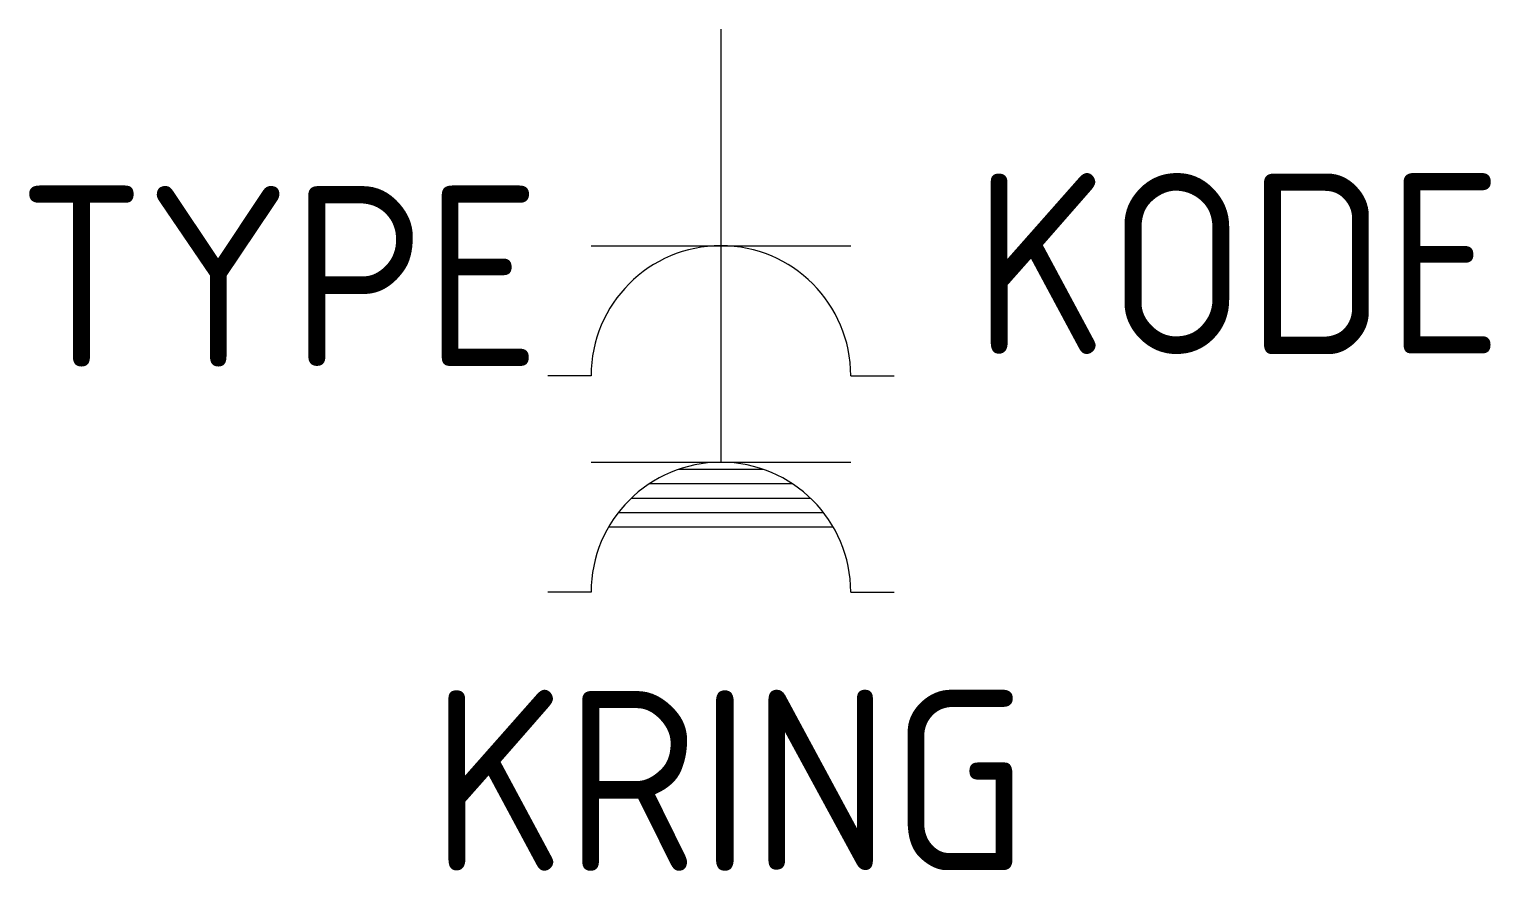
# Model space of a CAD drawing. Extents: x -9.6 to 10.7, y -11.7 to 0.
import ezdxf
from ezdxf.enums import TextEntityAlignment as Align

# ---------------------------------------------------------------- set-up
doc = ezdxf.new("R2010")
doc.units = 0
doc.layers.get('0').update_dxf_attribs({"linetype": 'CONTINUOUS'})
doc.styles.get("Standard").update_dxf_attribs({"font": 'iso8.shx'})

msp = doc.modelspace()

# ---------------------------------------------------------------- linework, layer by layer
for p, q in [((0, 0), (0, -6)), ((-1.8, -3), (1.8, -3)), ((-1.8, -4.8), (-2.4, -4.8)), ((1.8, -4.8), (2.4, -4.8)), ((-1.8, -6), (1.8, -6)), ((0.592, -6.1), (-0.592, -6.1)), ((0.995, -6.3), (-0.995, -6.3)), ((1.245, -6.5), (-1.245, -6.5)), ((1.425, -6.7), (-1.425, -6.7)), ((1.559, -6.9), (-1.559, -6.9)), ((-1.8, -7.8), (-2.4, -7.8)), ((1.8, -7.8), (2.4, -7.8))]:
    msp.add_line(p, q)
for centre in [(0, -4.8), (0, -7.8)]:
    msp.add_arc(centre, 1.8, 0, 180)

# ---------------------------------------------------------------- texts
msp.add_attdef('KODE', (3.5, -4.5), 'XXX', height=2.5)
msp.add_attdef('TYPE', text='XXX', height=2.5).set_placement((-2.5, -4.673), align=Align.RIGHT)
msp.add_attdef('KRING', text='XXX', height=2.5).set_placement((0.118, -10.405), align=Align.MIDDLE)

doc.saveas('drawing.dxf')
